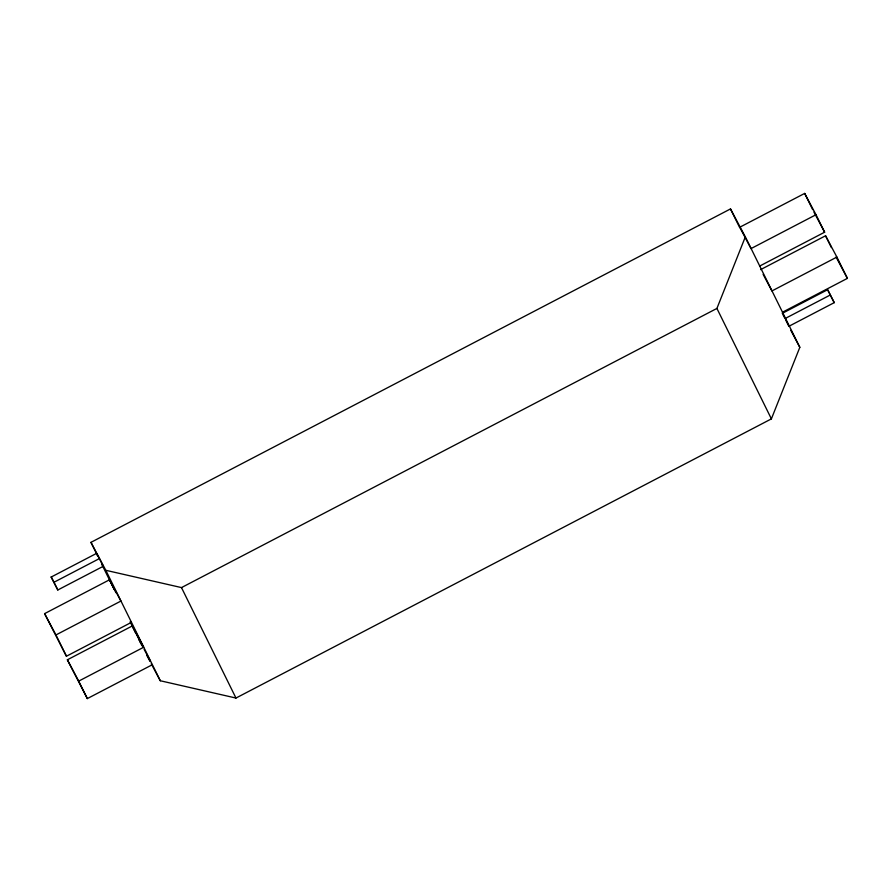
<?xml version="1.0" encoding="UTF-8"?>
<svg xmlns="http://www.w3.org/2000/svg" width="892" height="892" viewBox="0 0 892 892"><rect width="100%" height="100%" fill="white"/><g stroke="black" fill="none" stroke-linecap="round" stroke-linejoin="round"><path stroke-width="1.34" d="M90.962 542.358L105.814 570.3L181.489 587.594L716.912 308.431L745.344 236.859L730.492 208.929L90.962 542.358L97.685 556.017M151.25 663.748L160.292 680.752L235.967 698.046L771.39 418.883L799.823 347.322L745.344 236.859M51.223 577.024L96.615 553.352L99.402 558.582L103.216 566.32L57.813 589.98L51.223 577.024L57.813 589.98M53.999 582.253L99.402 558.582M804.673 193.408L739.702 227.27L751.042 248.589L816.002 214.716L804.673 193.408L812.679 209.631M66.432 656.233L44.6 613.629L109.571 579.755L120.899 601.074L55.94 634.948L66.432 656.233L131.403 622.371M759.661 266.072L824.632 232.199L816.002 214.716M760.597 269.629L825.568 235.767L836.897 257.074L847.4 278.371L782.429 312.245M836.897 257.074L771.926 290.948L763.117 274.368M87.327 698.592L67.368 659.801L132.339 625.928L143.679 647.246L78.708 681.12L87.327 698.592L152.298 664.73M782.239 313.371L827.631 289.699L834.232 302.656L788.829 326.327L785.562 319.693M830.419 294.929L785.016 318.589L782.797 314.408M813.928 212.073L824.632 232.199M836.06 257.052L847.4 278.371M834.232 302.656L827.631 289.699M790.78 330.308L799.823 347.322M102.101 564.223L103.216 566.32M141.594 644.593L142.854 646.956M144.114 649.331L150.402 661.173M146.723 655.241L149.956 661.318M44.6 613.629L55.94 634.948M67.368 659.801L78.708 681.12M825.568 235.767L831.4 247.597M730.492 208.929L739.669 227.538M716.912 308.431L771.39 418.883M181.489 587.594L235.967 698.046M105.814 570.3L160.292 680.752M96.615 553.352L98.254 556.664M109.571 579.755L115.982 592.767M132.339 625.928L140.958 643.411M101.978 564.703L114.221 589.523M130.132 621.791L135.64 632.963M138.706 639.163L141.761 645.373"/></g></svg>
